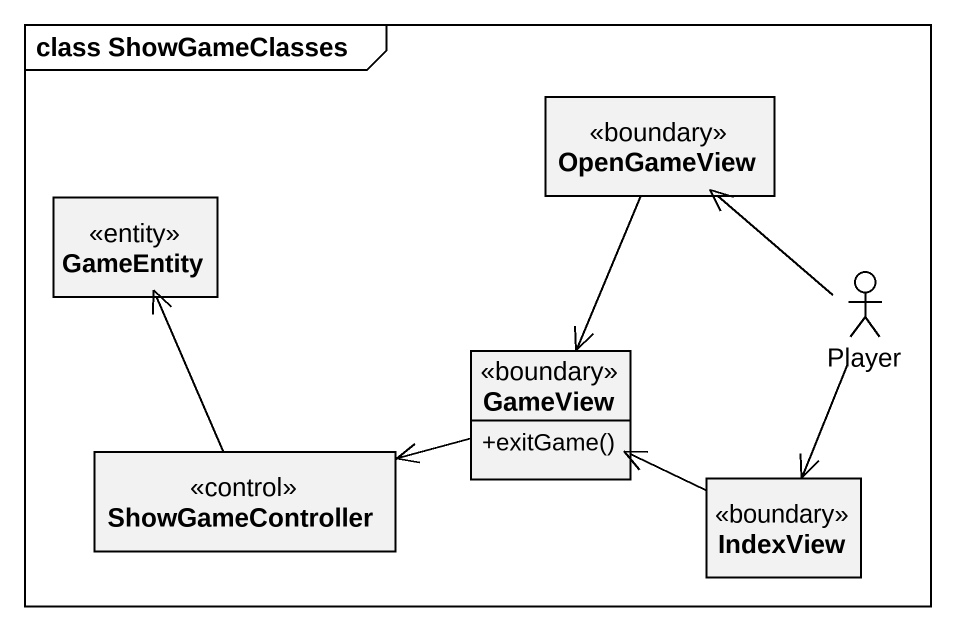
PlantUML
@startuml
mainframe class ShowGameClasses
allowmixing
hide circle
hide empty members
skinparam classAttributeIconSize 0
class OpenGameView <<boundary>>
class GameEntity <<entity>>
class GameView <<boundary>> {
  +exitGame()
}
actor Player
class ShowGameController <<control>>
class IndexView <<boundary>>
OpenGameView --> GameView
GameView -left-> ShowGameController
Player -up-> OpenGameView
Player --> IndexView
ShowGameController -up-> GameEntity
IndexView -left-> GameView
@enduml
